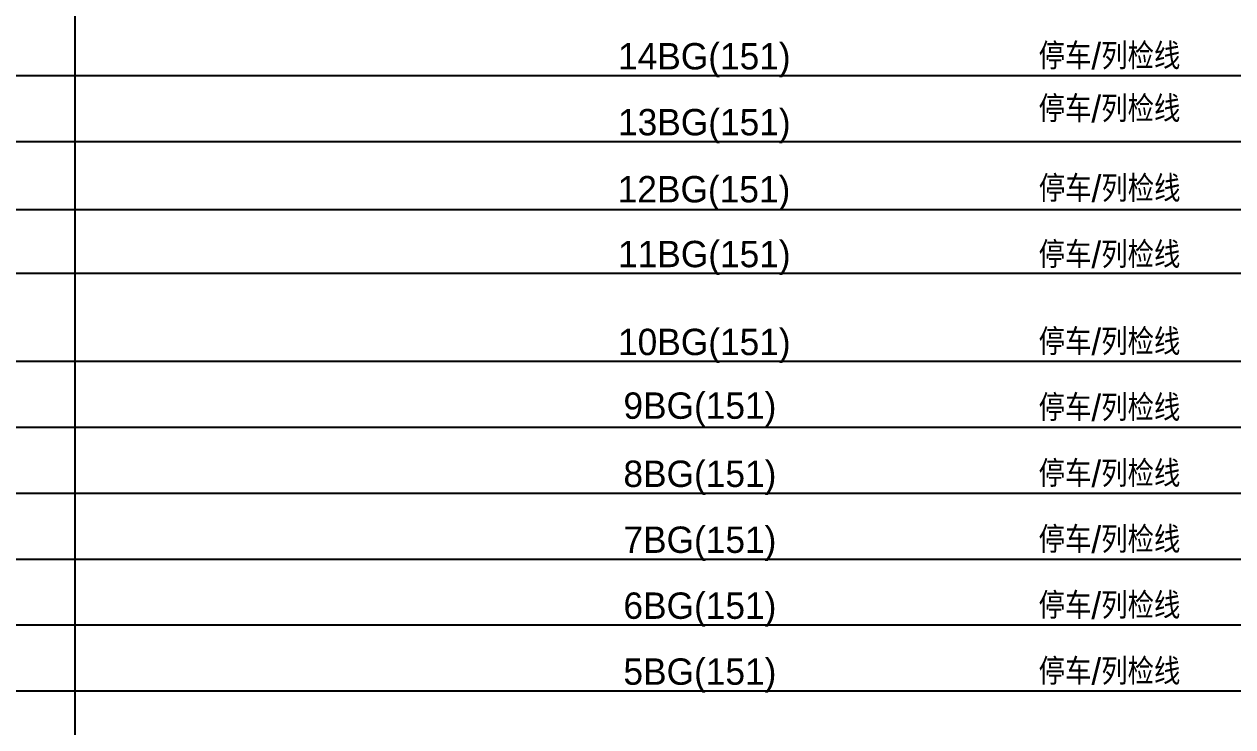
# Model space of a CAD drawing. Header units: inches. Extents: x -1128797 to -980297, y 1991282 to 2033282.
# Drawn here: x -1008032 to -989711, y 2001937 to 2012592 of the extents above; entities that cross this region are included whole.
import ezdxf

# ---------------------------------------------------------------- set-up
doc = ezdxf.new("R2010")
doc.units = ezdxf.units.IN
doc.header["$MEASUREMENT"] = 0
doc.layers.add('1', color=1, linetype='Continuous')
doc.layers.add('ZC-PM-线路', color=5, linetype='Continuous')
doc.styles.add('XH', font='sss.shx', dxfattribs={"width": 0.8, "height": 600, "bigfont": 'hztxt10.shx'})

msp = doc.modelspace()

# ---------------------------------------------------------------- linework, layer by layer
at = {"layer": 'ZC-PM-线路', "color": 8, "ltscale": 50}
msp.add_line((-1007259.32687, 1995396.62392, -0.02149), (-1007259.32483, 2026143.41248, -0.00006), dxfattribs=at)
at = {"layer": 'ZC-PM-线路', "color": 1, "linetype": 'ByBlock'}
for p, q in [((-983308.72327, 2011808.3662, -0.00005), (-1039957.86782, 2011808.3662, -0.00005)), ((-983308.72327, 2010808.59477, -0.00005), (-1038231.55843, 2010808.59477, -0.00005)), ((-983308.72327, 2009778.36734, -0.00038), (-1047065.51937, 2009778.56804, -0.00039)), ((-983308.72023, 2007476.02334, -0.00005), (-1035546.6989, 2007476.02334, -0.00005)), ((-983308.72023, 2006476.25191, -0.00005), (-1045291.24481, 2006476.25191, -0.00005)), ((-983308.72023, 2005476.48048, -0.00005), (-1037986.24944, 2005476.48048, -0.00005)), ((-983308.72023, 2004476.70906, -0.00005), (-1039058.98986, 2004476.70906, -0.00005)), ((-983308.72023, 2003476.93763, -0.00005), (-1038644.51628, 2003476.93763, -0.00005)), ((-983308.72023, 2002477.1662, -0.00005), (-1037909.03088, 2002477.1662, -0.00005))]:
    msp.add_line(p, q, dxfattribs=at)
at = {"layer": 'ZC-PM-线路', "color": 1, "linetype": 'ByBlock', "elevation": -0.00095}
msp.add_lwpolyline([(-983308.72023, 2008813.85785), (-1102210.53555, 2008813.19907)], dxfattribs=at)

# ---------------------------------------------------------------- texts
at = {"layer": '1', "color": 0, "style": 'XH'}
for s, p in [('14BG(151)', (-999030.14382, 2011906.10359, -0.00006)), ('停车/列检线', (-992655.05295, 2011906.10359, -0.00006)), ('停车/列检线', (-992655.05295, 2011106.28645, -0.00006)), ('13BG(151)', (-999030.14382, 2010906.33216, -0.00006)), ('12BG(151)', (-999035.00052, 2009890.00258, -0.0003)), ('停车/列检线', (-992652.37502, 2009897.20209, -0.00025)), ('11BG(151)', (-999030.14382, 2008906.7893, -0.00006)), ('停车/列检线', (-992655.05295, 2008894.15781, -0.00006)), ('10BG(151)', (-999030.14382, 2007573.76073, -0.00006)), ('停车/列检线', (-992655.05295, 2007573.76073, -0.00006)), ('9BG(151)', (-998948.2478, 2006608.06699, -0.00006)), ('停车/列检线', (-992655.05295, 2006573.9893, -0.00006)), ('8BG(151)', (-998948.2478, 2005574.21788, -0.00006)), ('停车/列检线', (-992655.05295, 2005574.21788, -0.00006)), ('7BG(151)', (-998948.2478, 2004574.44645, -0.00006)), ('停车/列检线', (-992655.05295, 2004574.44645, -0.00006)), ('6BG(151)', (-998948.2478, 2003574.67502, -0.00006)), ('停车/列检线', (-992655.05295, 2003574.67502, -0.00006)), ('5BG(151)', (-998948.2478, 2002574.90359, -0.00006)), ('停车/列检线', (-992655.05295, 2002574.90359, -0.00006))]:
    msp.add_text(s, height=400, dxfattribs=at).set_placement(p)

doc.saveas('drawing.dxf')
